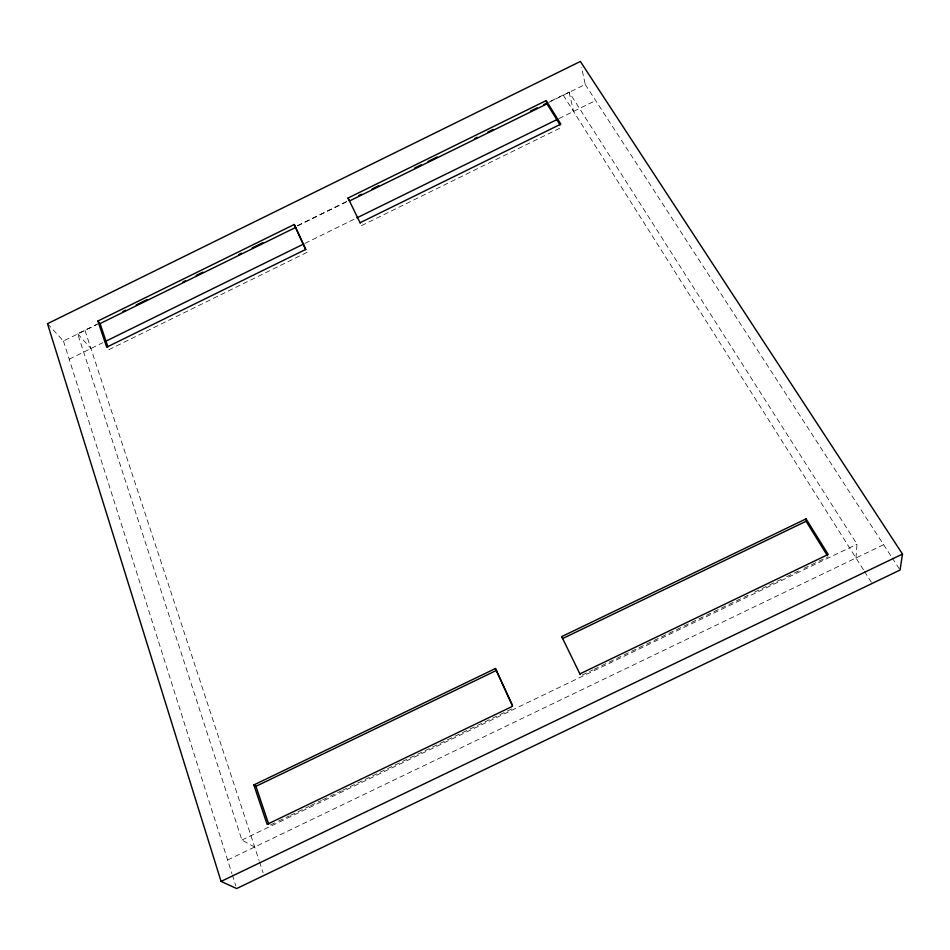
<?xml version="1.0" encoding="UTF-8"?>
<svg xmlns="http://www.w3.org/2000/svg" width="950" height="950" viewBox="0 0 950 950"><rect width="100%" height="100%" fill="white"/><g stroke="black" fill="none" stroke-linecap="round" stroke-linejoin="round"><path stroke-width="0.71" stroke-dasharray="4.75 3.56" d="M855.974 557.971L857.007 544.207L569.121 92.114L549.148 101.935M254.659 847.032L241.906 840.049L77.698 333.747L97.672 323.926M297.433 225.696L346.714 201.471M47.5 323.701L63.448 341.003L96.948 324.532M297.576 225.886L346.726 201.709M548.684 102.422L585.236 84.443L581.578 67.201M69.207 359.207L102.909 342.641M304.986 243.366L355.502 218.547M558.909 118.607L595.674 100.546M108.882 349.683L307.147 252.308M361.475 225.637L561.592 127.347M270.512 824.956L277.198 821.738M278.528 821.097L289.228 815.955M290.558 815.314L309.261 806.324M310.603 805.671L321.29 800.529M322.632 799.888L341.335 790.899M342.677 790.258L512.371 708.629M582.112 675.082L592.812 669.94M594.142 669.299L749.229 594.712M754.573 592.135L781.316 579.274M786.659 576.709L798.701 570.914M804.044 568.349L828.103 556.771M241.906 840.049L857.007 544.207M227.632 860.023L883.619 544.683M77.698 333.747L90.951 348.519M585.236 84.443L891.456 556.759M892.24 557.959L899.282 568.836M563.291 95.237L863.657 570.107M864.429 571.318L871.34 582.255M85.001 330.41L259.101 860.557M259.54 861.899L263.091 872.717M63.448 341.003L231.931 873.608M232.358 874.962L235.802 885.828M569.121 92.114L573.539 111.423"/><path stroke-width="1.43" d="M902.5 554.064L900.066 570.036L236.657 888.547L221.077 881.41L47.5 323.701L580.367 61.453L902.5 554.064L221.077 881.41M294.239 224.497L305.567 249.494L106.685 347.189L97.897 321.041L294.239 224.497L305.959 249.684M546.179 100.605L547.01 103.859L349.457 200.984L348.032 198.039L546.179 100.605L560.809 124.129L360.062 222.727M122.978 311.481L125.638 310.175M136.289 304.938L146.941 299.689M182.899 282.019L185.571 280.701M196.223 275.464L202.884 272.187M238.842 254.517L241.502 253.199M252.154 247.962L262.806 242.725M358.696 195.581L361.368 194.263M372.02 189.026L378.682 185.749M414.639 168.079L421.289 164.801M427.951 161.524L437.273 156.94M474.561 138.605L477.233 137.299M487.884 132.062L493.216 129.438M530.504 111.103L537.166 107.825M543.816 104.559L546.487 103.241M97.897 321.041L100.082 323.594L295.83 227.347M105.569 341.335L303.656 244.019M356.832 217.894L557.591 119.261M495.449 668.527L512.561 706.278L267.104 824.351L253.852 784.938L495.449 668.527L512.489 705.304M806.051 518.866L806.075 521.265L562.661 638.543L561.711 636.595L806.051 518.866L828.174 554.467L579.892 673.894M253.852 784.938L255.942 786.315L496.648 670.344M547.01 103.859L560.049 124.877M806.075 521.265L827.343 555.548M348.032 198.039L360.204 223.036M561.711 636.595L580.129 674.405M100.082 323.594L107.956 346.94M255.942 786.315L268.707 824.196"/></g></svg>
